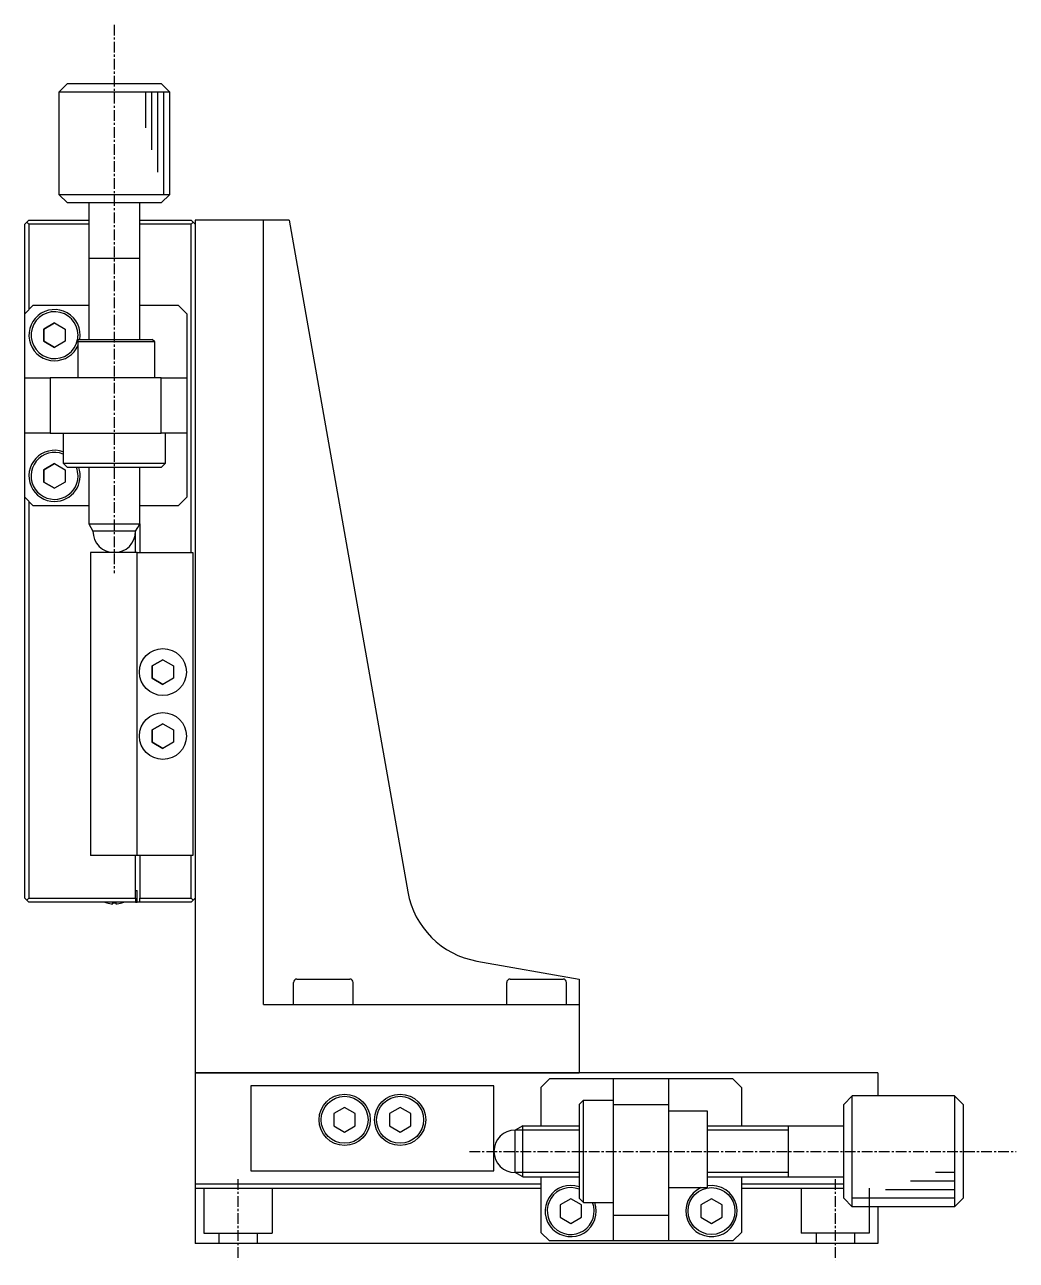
# Model space of a CAD drawing. Extents: x 83 to 378, y 34 to 227.
# Drawn here: x 261.3 to 377.5, y 81.2 to 226.1 of the extents above; entities that cross this region are included whole.
import ezdxf

# ---------------------------------------------------------------- set-up
doc = ezdxf.new("R2010")
doc.units = 0
doc.linetypes.add('CENTER', pattern=[2, 1.25, -0.25, 0.25, -0.25])
doc.layers.get('0').update_dxf_attribs({"linetype": 'CONTINUOUS'})
doc.layers.add('CENTER', color=1, linetype='CENTER')

msp = doc.modelspace()

# ---------------------------------------------------------------- linework, layer by layer
at = {"color": 7, "linetype": 'CONTINUOUS'}
for p, q in [((266.29, 219.21), (265.29, 218.21)), ((266.29, 219.21), (271.84, 219.21)), ((271.84, 219.21), (277.29, 219.21)), ((278.29, 218.21), (277.29, 219.21)), ((265.29, 218.21), (265.29, 206.21)), ((271.85, 218.21), (265.29, 218.21)), ((278.29, 218.21), (271.85, 218.21)), ((278.29, 206.21), (278.29, 218.21)), ((265.29, 206.21), (266.29, 205.21)), ((265.29, 206.21), (278.29, 206.21)), ((277.29, 205.21), (278.29, 206.21)), ((277.29, 205.21), (266.29, 205.21)), ((268.79, 205.21), (268.79, 198.71)), ((274.79, 198.7), (274.79, 205.21)), ((261.29, 202.71), (261.54, 202.96)), ((261.54, 202.96), (261.79, 203.21)), ((261.79, 202.71), (261.54, 202.96)), ((261.79, 203.21), (268.79, 203.21)), ((274.79, 203.21), (280.79, 203.21)), ((280.79, 203.21), (281.04, 202.96)), ((280.79, 202.71), (281.04, 202.96)), ((281.04, 202.96), (281.29, 202.71)), ((292.29, 203.21), (281.29, 203.21)), ((281.29, 203.21), (281.29, 103.21)), ((289.29, 111.21), (289.29, 203.21)), ((292.29, 203.21), (306.18, 124.43)), ((261.29, 192.21), (261.29, 202.71)), ((268.79, 202.71), (261.79, 202.71)), ((261.79, 202.71), (261.79, 192.71)), ((280.79, 202.71), (274.79, 202.71)), ((280.79, 164.21), (280.79, 202.71)), ((281.29, 202.71), (281.29, 123.71)), ((268.79, 198.71), (268.79, 189.21)), ((268.79, 198.71), (268.79, 198.71)), ((268.79, 198.71), (268.79, 198.7)), ((271.79, 198.71), (268.79, 198.71)), ((274.79, 198.71), (271.79, 198.71)), ((274.79, 189.21), (274.79, 198.71)), ((262.29, 193.21), (261.29, 192.21)), ((262.29, 193.21), (268.79, 193.21)), ((274.79, 193.21), (279.29, 193.21)), ((280.29, 192.21), (279.29, 193.21)), ((261.29, 184.71), (261.29, 192.21)), ((280.29, 192.21), (280.29, 184.71)), ((264.79, 191.15), (263.54, 190.43)), ((263.54, 190.43), (264.79, 191.15)), ((263.54, 190.43), (263.54, 188.99)), ((263.54, 188.99), (263.54, 190.43)), ((264.79, 191.15), (266.04, 190.43)), ((266.04, 190.43), (266.04, 188.99)), ((263.54, 188.99), (264.79, 188.26)), ((264.79, 188.26), (263.54, 188.99)), ((266.04, 188.99), (264.79, 188.26)), ((267.54, 188.91), (267.54, 189.21)), ((267.54, 189.21), (276.24, 189.21)), ((267.54, 184.71), (267.54, 188.91)), ((276.54, 188.91), (267.54, 188.91)), ((276.54, 188.91), (276.24, 189.21)), ((276.54, 184.71), (276.54, 188.91)), ((261.29, 184.71), (264.29, 184.71)), ((261.29, 178.21), (261.29, 184.71)), ((277.29, 184.71), (264.29, 184.71)), ((264.29, 184.71), (264.29, 178.21)), ((277.29, 184.71), (280.29, 184.71)), ((277.29, 178.21), (277.29, 184.71)), ((280.29, 184.71), (280.29, 178.21)), ((261.29, 170.71), (261.29, 178.21)), ((264.29, 178.21), (261.29, 178.21)), ((264.29, 178.21), (277.29, 178.21)), ((265.79, 178.21), (265.79, 174.71)), ((280.29, 178.21), (277.29, 178.21)), ((277.79, 174.71), (277.79, 178.21)), ((280.29, 178.21), (280.29, 170.71)), ((264.79, 174.65), (263.54, 173.93)), ((263.54, 173.93), (264.79, 174.65)), ((263.54, 173.93), (263.54, 172.49)), ((263.54, 172.49), (263.54, 173.93)), ((264.79, 174.65), (266.04, 173.93)), ((265.79, 174.71), (266.29, 174.21)), ((265.79, 174.71), (271.79, 174.71)), ((266.04, 173.93), (266.04, 172.49)), ((271.79, 174.21), (266.29, 174.21)), ((268.79, 174.21), (268.79, 167.57)), ((271.79, 174.71), (277.79, 174.71)), ((277.29, 174.21), (271.79, 174.21)), ((274.79, 167.57), (274.79, 174.21)), ((277.29, 174.21), (277.79, 174.71)), ((263.54, 172.49), (264.79, 171.76)), ((264.79, 171.76), (263.54, 172.49)), ((266.04, 172.49), (264.79, 171.76)), ((261.29, 123.71), (261.29, 170.71)), ((261.29, 170.71), (262.29, 169.71)), ((261.79, 170.21), (261.79, 123.71)), ((268.79, 169.71), (262.29, 169.71)), ((279.29, 169.71), (274.79, 169.71)), ((279.29, 169.71), (280.29, 170.71)), ((268.79, 167.57), (269.04, 167.14)), ((268.79, 167.57), (274.79, 167.57)), ((269.04, 167.14), (269.29, 166.71)), ((274.29, 166.71), (269.29, 166.71)), ((274.29, 166.71), (274.54, 167.14)), ((274.29, 164.21), (274.29, 166.71)), ((274.54, 167.14), (274.79, 167.57)), ((274.79, 167.57), (274.79, 164.21)), ((268.99, 164.21), (268.99, 128.71)), ((274.49, 164.21), (268.99, 164.21)), ((274.49, 164.21), (280.99, 164.21)), ((274.49, 128.71), (274.49, 164.21)), ((280.99, 164.21), (280.99, 128.71)), ((277.49, 151.65), (276.24, 150.93)), ((276.24, 150.93), (277.49, 151.65)), ((276.24, 150.93), (276.24, 149.49)), ((276.24, 149.49), (276.24, 150.93)), ((277.49, 151.65), (278.74, 150.93)), ((278.74, 150.93), (278.74, 149.49)), ((276.24, 149.49), (277.49, 148.76)), ((277.49, 148.76), (276.24, 149.49)), ((278.74, 149.49), (277.49, 148.76)), ((277.49, 144.15), (276.24, 143.43)), ((276.24, 143.43), (277.49, 144.15)), ((276.24, 143.43), (276.24, 141.99)), ((276.24, 141.99), (276.24, 143.43)), ((277.49, 144.15), (278.74, 143.43)), ((278.74, 143.43), (278.74, 141.99)), ((276.24, 141.99), (277.49, 141.26)), ((277.49, 141.26), (276.24, 141.99)), ((278.74, 141.99), (277.49, 141.26)), ((274.49, 128.71), (268.99, 128.71)), ((274.29, 123.71), (274.29, 128.71)), ((280.99, 128.71), (274.49, 128.71)), ((274.79, 128.71), (274.79, 123.71)), ((280.79, 123.71), (280.79, 128.71)), ((274.29, 124.61), (274.49, 124.61)), ((274.49, 123.21), (274.49, 124.61)), ((261.54, 123.46), (261.29, 123.71)), ((261.54, 123.46), (261.79, 123.71)), ((261.79, 123.21), (261.54, 123.46)), ((261.79, 123.71), (274.29, 123.71)), ((274.29, 123.21), (261.79, 123.21)), ((274.29, 123.71), (274.29, 123.21)), ((274.29, 123.21), (274.49, 123.21)), ((274.79, 123.21), (274.49, 123.21)), ((274.79, 123.21), (274.79, 123.71)), ((274.79, 123.71), (280.79, 123.71)), ((280.79, 123.21), (274.79, 123.21)), ((281.04, 123.46), (280.79, 123.71)), ((281.04, 123.46), (280.79, 123.21)), ((281.29, 123.71), (281.04, 123.46)), ((270.91, 123.13), (270.91, 123.14)), ((271.61, 123.02), (271.61, 123.14)), ((271.97, 123.14), (271.97, 123.02)), ((272.68, 123.14), (272.68, 123.13)), ((314.3, 116.32), (326.29, 114.21)), ((292.79, 111.21), (292.79, 113.81)), ((293.19, 114.21), (299.39, 114.21)), ((299.79, 111.21), (299.79, 113.81)), ((317.79, 111.21), (317.79, 113.81)), ((318.19, 114.21), (324.39, 114.21)), ((324.79, 111.21), (324.79, 113.81)), ((326.29, 114.21), (326.29, 103.21)), ((289.29, 111.21), (326.29, 111.21)), ((361.29, 103.21), (281.29, 103.21)), ((281.29, 103.21), (281.29, 83.21)), ((281.29, 103.21), (326.29, 103.21)), ((361.29, 103.21), (361.29, 100.51)), ((287.79, 101.71), (287.79, 91.71)), ((316.29, 101.71), (287.79, 101.71)), ((316.29, 91.71), (316.29, 101.71)), ((321.79, 101.51), (322.79, 102.51)), ((321.79, 101.51), (321.79, 97.01)), ((344.29, 102.51), (322.79, 102.51)), ((330.29, 83.51), (330.29, 102.51)), ((336.79, 83.51), (336.79, 102.51)), ((345.29, 101.51), (344.29, 102.51)), ((345.29, 101.51), (345.29, 97.01)), ((361.29, 102.71), (361.29, 102.51)), ((326.29, 99.51), (326.79, 100.01)), ((326.79, 100.01), (330.29, 100.01)), ((357.29, 99.51), (358.29, 100.51)), ((370.29, 100.51), (358.29, 100.51)), ((371.29, 99.51), (370.29, 100.51)), ((298.79, 99.15), (297.54, 98.43)), ((300.04, 98.43), (298.79, 99.15)), ((305.29, 99.15), (304.04, 98.43)), ((306.54, 98.43), (305.29, 99.15)), ((326.29, 99.51), (326.29, 88.51)), ((330.29, 99.51), (336.79, 99.51)), ((336.79, 98.76), (341.29, 98.76)), ((341.29, 98.76), (341.29, 89.76)), ((357.29, 88.51), (357.29, 99.51)), ((371.29, 99.51), (371.29, 88.51)), ((297.54, 98.43), (297.54, 96.99)), ((300.04, 96.99), (300.04, 98.43)), ((304.04, 98.43), (304.04, 96.99)), ((306.54, 96.99), (306.54, 98.43)), ((297.54, 96.99), (298.79, 96.26)), ((298.79, 96.26), (300.04, 96.99)), ((304.04, 96.99), (305.29, 96.26)), ((305.29, 96.26), (306.54, 96.99)), ((319.66, 97.01), (318.79, 96.51)), ((318.79, 91.51), (318.79, 96.51)), ((319.66, 91.01), (319.66, 97.01)), ((319.66, 97.01), (326.29, 97.01)), ((341.29, 97.01), (357.29, 97.01)), ((350.79, 97.01), (350.79, 91.01)), ((287.79, 91.71), (316.29, 91.71)), ((319.66, 91.01), (318.79, 91.51)), ((281.29, 90.21), (321.79, 90.21)), ((319.66, 91.01), (326.29, 91.01)), ((321.79, 91.01), (321.79, 84.51)), ((341.29, 91.01), (357.29, 91.01)), ((345.29, 91.01), (345.29, 84.51)), ((345.29, 90.21), (357.29, 90.21)), ((281.29, 89.71), (321.79, 89.71)), ((325.29, 88.45), (324.04, 87.73)), ((326.54, 87.73), (325.29, 88.45)), ((326.29, 88.51), (326.79, 88.01)), ((336.79, 89.76), (341.29, 89.76)), ((341.79, 88.45), (340.54, 87.73)), ((343.04, 87.73), (341.79, 88.45)), ((345.29, 89.71), (357.29, 89.71)), ((357.29, 88.51), (358.29, 87.51)), ((371.29, 88.51), (370.29, 87.51)), ((324.04, 87.73), (324.04, 86.29)), ((326.54, 86.29), (326.54, 87.73)), ((326.79, 88.01), (330.29, 88.01)), ((340.54, 87.73), (340.54, 86.29)), ((343.04, 86.29), (343.04, 87.73)), ((370.29, 87.51), (358.29, 87.51)), ((361.29, 87.51), (361.29, 83.21)), ((324.04, 86.29), (325.29, 85.56)), ((325.29, 85.56), (326.54, 86.29)), ((330.29, 86.51), (336.79, 86.51)), ((340.54, 86.29), (341.79, 85.56)), ((341.79, 85.56), (343.04, 86.29)), ((322.79, 83.51), (321.79, 84.51)), ((345.29, 84.51), (344.29, 83.51)), ((361.29, 83.21), (281.29, 83.21)), ((344.29, 83.51), (322.79, 83.51))]:
    msp.add_line(p, q, dxfattribs=at)
at = {"color": 3, "linetype": 'CONTINUOUS'}
for p, q in [((275.49, 214.04), (275.49, 218.21)), ((276.19, 211.43), (276.19, 218.21)), ((276.89, 208.82), (276.89, 218.21)), ((277.59, 206.21), (277.59, 218.21)), ((326.79, 88.01), (326.79, 100.01)), ((358.29, 87.51), (358.29, 100.51)), ((370.29, 100.51), (370.29, 87.51)), ((326.29, 96.51), (318.79, 96.51)), ((350.79, 96.51), (341.29, 96.51)), ((326.29, 91.51), (318.79, 91.51)), ((350.79, 91.51), (341.29, 91.51)), ((370.29, 91.51), (368.06, 91.51)), ((370.29, 90.51), (365.12, 90.51)), ((282.29, 89.71), (282.29, 84.41)), ((290.29, 89.71), (290.29, 84.41)), ((352.29, 89.71), (352.29, 84.41)), ((370.29, 88.51), (358.29, 88.51)), ((360.29, 89.71), (360.29, 84.41)), ((370.29, 89.51), (362.18, 89.51)), ((282.29, 84.41), (290.29, 84.41)), ((284.04, 84.41), (284.04, 83.21)), ((288.54, 84.41), (288.54, 83.21)), ((360.29, 84.41), (352.29, 84.41)), ((354.04, 84.41), (354.04, 83.21)), ((358.54, 84.41), (358.54, 83.21))]:
    msp.add_line(p, q, dxfattribs=at)
at = {"color": 7, "linetype": 'CONTINUOUS'}
msp.add_polyline3d([(271.61, 123.14, 0), (271.62, 123.14, 0), (271.62, 123.14, 0), (271.62, 123.14, 0), (271.62, 123.14, 0), (271.63, 123.14, 0), (271.63, 123.14, 0), (271.63, 123.14, 0), (271.64, 123.14, 0), (271.64, 123.14, 0), (271.64, 123.14, 0), (271.64, 123.14, 0), (271.65, 123.14, 0), (271.65, 123.14, 0), (271.65, 123.14, 0), (271.66, 123.14, 0), (271.66, 123.14, 0), (271.66, 123.14, 0), (271.66, 123.14, 0), (271.67, 123.14, 0), (271.67, 123.13, 0), (271.67, 123.13, 0), (271.68, 123.13, 0), (271.68, 123.13, 0), (271.68, 123.13, 0), (271.68, 123.13, 0), (271.69, 123.13, 0), (271.69, 123.13, 0), (271.69, 123.13, 0), (271.69, 123.13, 0), (271.7, 123.13, 0), (271.7, 123.13, 0), (271.7, 123.13, 0), (271.71, 123.13, 0), (271.71, 123.13, 0), (271.71, 123.13, 0), (271.71, 123.13, 0), (271.72, 123.13, 0), (271.72, 123.13, 0), (271.72, 123.13, 0), (271.73, 123.13, 0), (271.73, 123.13, 0), (271.73, 123.13, 0), (271.73, 123.13, 0), (271.74, 123.13, 0), (271.74, 123.13, 0), (271.74, 123.13, 0), (271.75, 123.13, 0), (271.75, 123.13, 0), (271.75, 123.13, 0), (271.75, 123.13, 0), (271.76, 123.13, 0), (271.76, 123.13, 0), (271.76, 123.13, 0), (271.77, 123.13, 0), (271.77, 123.13, 0), (271.77, 123.13, 0), (271.77, 123.13, 0), (271.78, 123.13, 0), (271.78, 123.13, 0), (271.78, 123.13, 0), (271.78, 123.13, 0), (271.79, 123.13, 0), (271.79, 123.13, 0), (271.79, 123.13, 0), (271.8, 123.13, 0), (271.8, 123.13, 0), (271.8, 123.13, 0), (271.8, 123.13, 0), (271.81, 123.13, 0), (271.81, 123.13, 0), (271.81, 123.13, 0), (271.82, 123.13, 0), (271.82, 123.13, 0), (271.82, 123.13, 0), (271.82, 123.13, 0), (271.83, 123.13, 0), (271.83, 123.13, 0), (271.83, 123.13, 0), (271.84, 123.13, 0), (271.84, 123.13, 0), (271.84, 123.13, 0), (271.84, 123.13, 0), (271.85, 123.13, 0), (271.85, 123.13, 0), (271.85, 123.13, 0), (271.86, 123.13, 0), (271.86, 123.13, 0), (271.86, 123.13, 0), (271.86, 123.13, 0), (271.87, 123.13, 0), (271.87, 123.13, 0), (271.87, 123.13, 0), (271.88, 123.13, 0), (271.88, 123.13, 0), (271.88, 123.13, 0), (271.88, 123.13, 0), (271.89, 123.13, 0), (271.89, 123.13, 0), (271.89, 123.13, 0), (271.89, 123.13, 0), (271.9, 123.13, 0), (271.9, 123.13, 0), (271.9, 123.13, 0), (271.91, 123.13, 0), (271.91, 123.13, 0), (271.91, 123.13, 0), (271.91, 123.13, 0), (271.92, 123.13, 0), (271.92, 123.14, 0), (271.92, 123.14, 0), (271.93, 123.14, 0), (271.93, 123.14, 0), (271.93, 123.14, 0), (271.93, 123.14, 0), (271.94, 123.14, 0), (271.94, 123.14, 0), (271.94, 123.14, 0), (271.95, 123.14, 0), (271.95, 123.14, 0), (271.95, 123.14, 0), (271.95, 123.14, 0), (271.96, 123.14, 0), (271.96, 123.14, 0), (271.96, 123.14, 0), (271.96, 123.14, 0), (271.97, 123.14, 0), (271.97, 123.14, 0), (271.97, 123.14, 0)], dxfattribs=at)
for centre, radius in [((277.49, 150.21), 2.75), ((277.49, 142.71), 2.75), ((298.79, 97.71), 3), ((298.79, 97.71), 2.75), ((305.29, 97.71), 3), ((305.29, 97.71), 2.75), ((341.79, 87.01), 2.75)]:
    msp.add_circle(centre, radius, dxfattribs=at)
for centre, radius, start, end in [((264.79, 189.71), 3, 350.4059, 270), ((264.79, 189.71), 2.75, 0, 349.0331), ((264.79, 189.71), 3, 270, 336.4435), ((264.79, 189.71), 2.75, 349.0331, 0), ((264.79, 173.21), 3, 70.5288, 270), ((264.79, 173.21), 2.75, 68.6763, 0), ((264.79, 173.21), 3, 270, 19.4712), ((264.79, 173.21), 2.75, 0, 21.3237), ((271.79, 166.71), 2.5, 180, 270), ((271.79, 166.71), 2.5, 270, 0), ((271.79, 126.21), 3.2, 249.6359, 253.8775), ((271.79, 126.21), 3.2, 286.1225, 290.3641), ((316.03, 126.17), 10, 190, 260), ((271.79, 126.21), 3.19, 253.8933, 266.7703), ((271.79, 126.21), 3.19, 273.2297, 286.1067), ((293.19, 113.81), 0.4, 90, 180), ((299.39, 113.81), 0.4, 0, 90), ((318.19, 113.81), 0.4, 90, 180), ((324.39, 113.81), 0.4, 0, 90), ((318.79, 94.01), 2.5, 90, 270), ((325.29, 87.01), 3, 70.5287, 19.4712), ((341.79, 87.01), 3, 113.5564, 99.5941), ((325.29, 87.01), 2.75, 68.6762, 21.3237)]:
    msp.add_arc(centre, radius, start, end, dxfattribs=at)
at = {"layer": 'CENTER', "color": 1, "linetype": 'CENTER'}
for p, q in [((271.79, 226.11), (271.79, 161.81)), ((313.41, 94.01), (377.51, 94.01)), ((286.29, 90.76), (286.29, 81.24)), ((356.29, 90.76), (356.29, 81.24))]:
    msp.add_line(p, q, dxfattribs=at)

doc.saveas('drawing.dxf')
